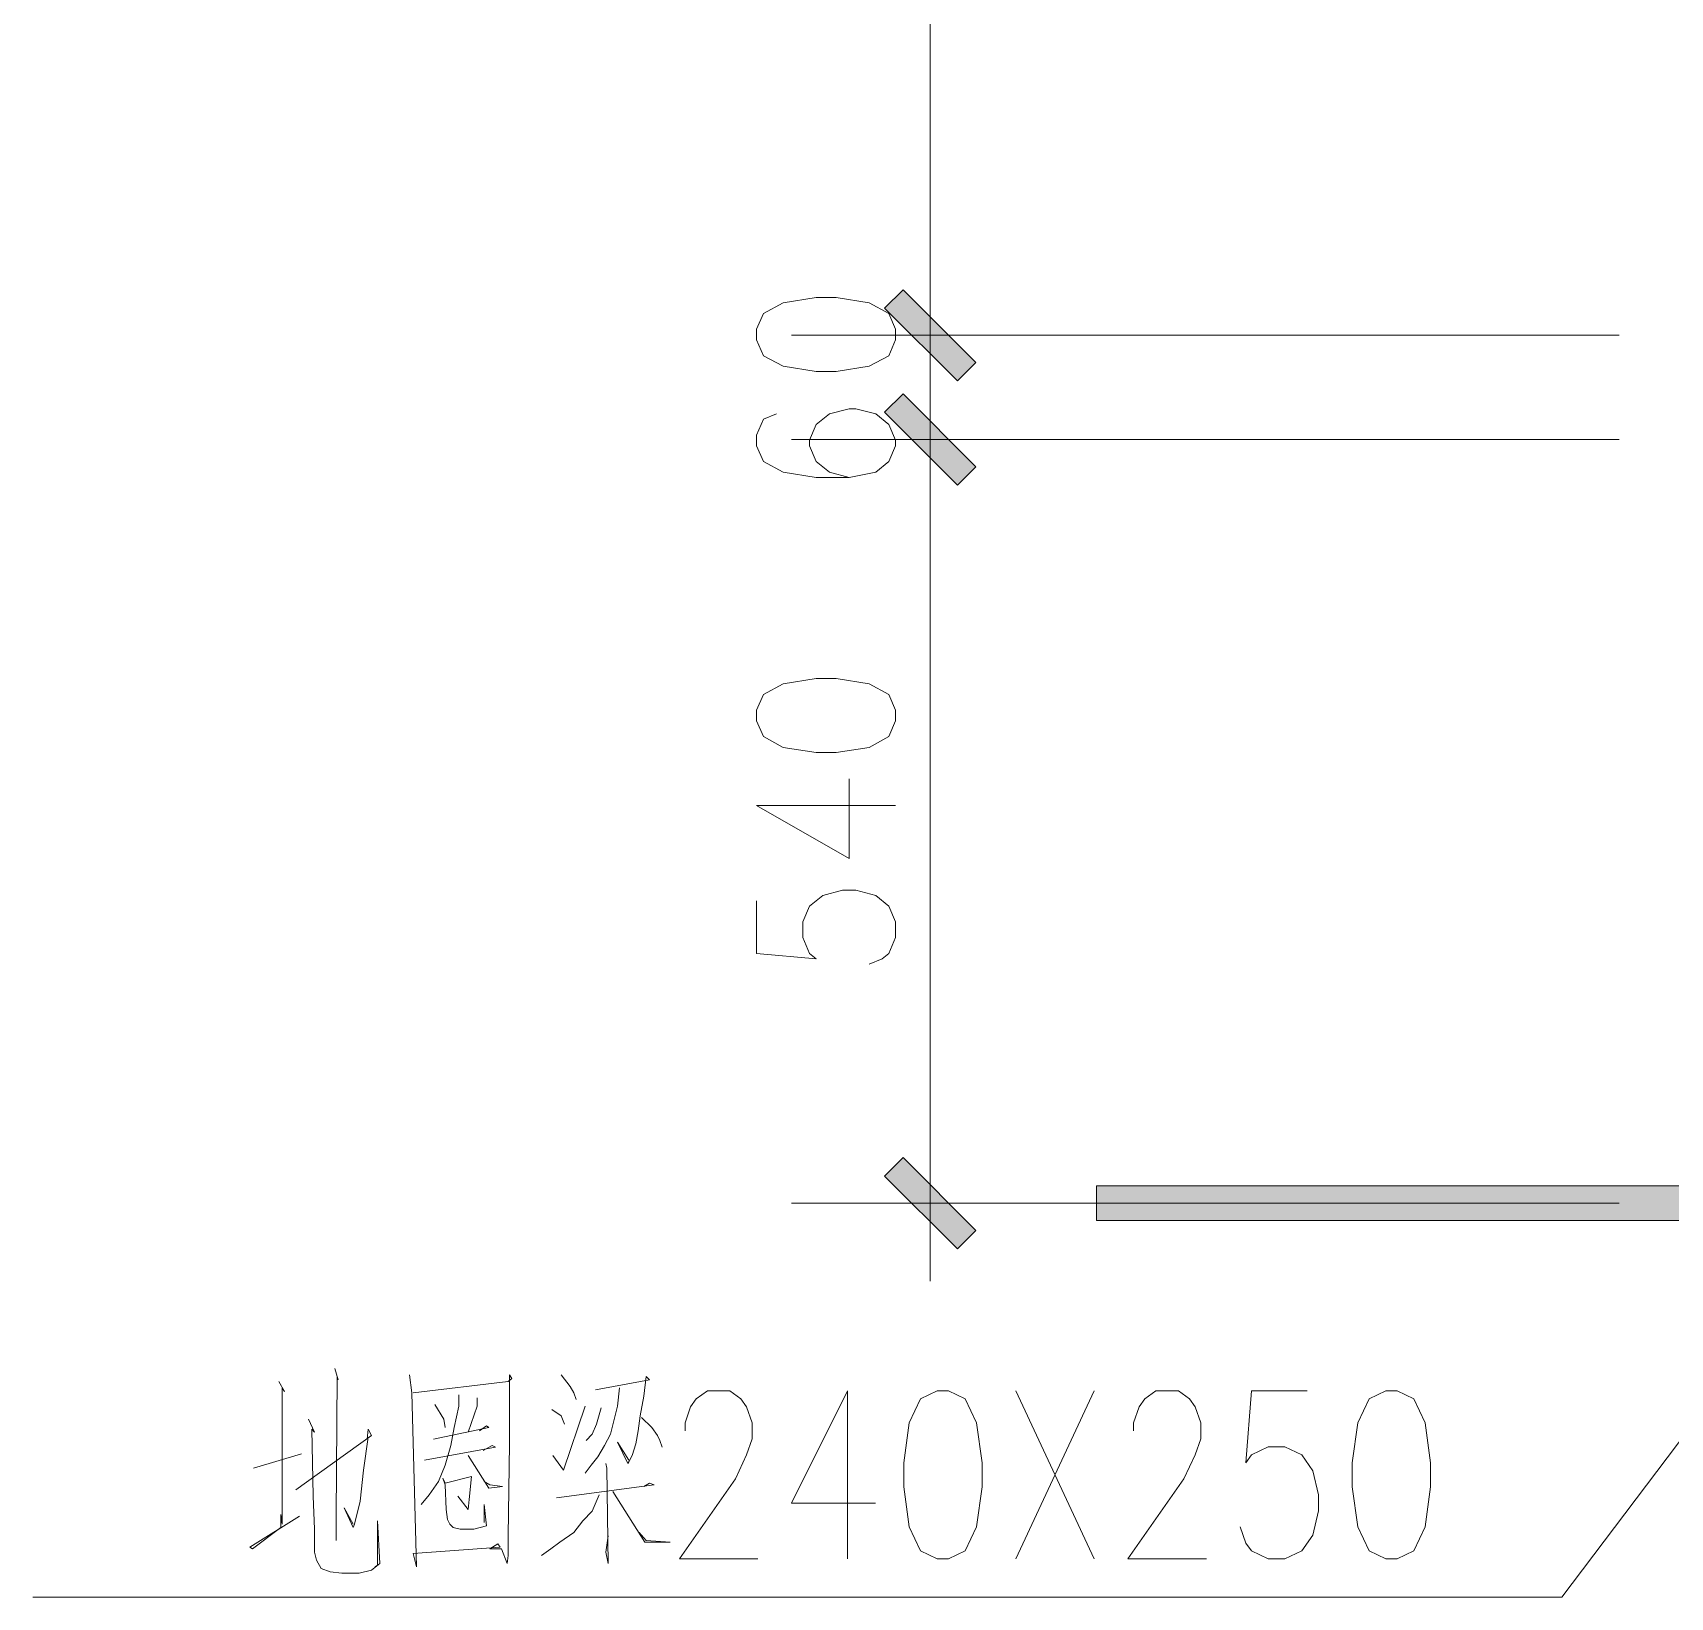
# Model space of a CAD drawing. Header units: millimetres. Extents: x 0 to 414, y 0 to 292.
# Drawn here: x 273.06 to 298.86, y 170.34 to 194.99 of the extents above; entities that cross this region are included whole.
import ezdxf

# ---------------------------------------------------------------- set-up
doc = ezdxf.new("R2010")
doc.units = ezdxf.units.MM

msp = doc.modelspace()

# ---------------------------------------------------------------- hatches: boundary and pattern name
h = msp.add_hatch(color=0)
h.dxf.hatch_style = 2
h.paths.add_polyline_path([(286.48025, 190.651694), (286.773056, 190.9445), (287.919583, 189.794444), (287.630306, 189.505167)])
h = msp.add_hatch(color=0)
h.dxf.hatch_style = 2
h.paths.add_polyline_path([(286.48025, 190.651694), (286.773056, 190.9445), (287.919583, 189.794444), (287.630306, 189.505167)])
h = msp.add_hatch(color=0)
h.dxf.hatch_style = 2
h.paths.add_polyline_path([(287.919583, 188.154028), (287.630306, 187.861222), (286.48025, 189.011278), (286.773056, 189.300556)])
h = msp.add_hatch(color=0)
h.dxf.hatch_style = 2
h.paths.add_polyline_path([(287.919583, 188.154028), (287.630306, 187.861222), (286.48025, 189.011278), (286.773056, 189.300556)])
h = msp.add_hatch(color=0)
h.dxf.hatch_style = 2
h.paths.add_polyline_path([(286.48025, 176.9745), (286.773056, 177.267306), (287.919583, 176.11725), (287.630306, 175.827972)])
h = msp.add_hatch(color=0)
h.dxf.hatch_style = 2
h.paths.add_polyline_path([(289.824583, 176.272472), (289.824583, 176.819278), (301.801389, 176.819278), (301.801389, 176.272472)])

# ---------------------------------------------------------------- linework, layer by layer
at = {"color": 0, "lineweight": 0}
for points in [[(287.199917, 190.231889), (287.199917, 231.245833)], [(287.199917, 191.456028), (287.199917, 188.993639)], [(287.199917, 191.456028), (287.199917, 188.993639)], [(298.058417, 190.224833), (285.012694, 190.224833)], [(298.058417, 190.224833), (285.012694, 190.224833)], [(287.199917, 187.349694), (287.199917, 189.812083)], [(287.199917, 187.349694), (287.199917, 189.812083)], [(284.779861, 188.986583), (284.571722, 188.901917), (284.465889, 188.651444), (284.465889, 188.485639), (284.571722, 188.235167), (284.882167, 188.069361), (285.404278, 187.984694), (285.926389, 187.984694), (286.342667, 188.069361), (286.550806, 188.235167), (286.653111, 188.485639), (286.653111, 188.570306), (286.550806, 188.820778), (286.342667, 188.986583), (286.028694, 189.067722), (285.926389, 189.067722), (285.612417, 188.986583), (285.404278, 188.820778), (285.298444, 188.570306), (285.298444, 188.485639), (285.404278, 188.235167), (285.612417, 188.069361), (285.926389, 187.984694)], [(298.058417, 188.580889), (285.012694, 188.580889)], [(298.058417, 188.580889), (285.012694, 188.580889)], [(287.199917, 176.554694), (287.199917, 188.573833)], [(284.465889, 182.812972), (285.926389, 181.980417), (285.926389, 183.232778)], [(284.465889, 182.812972), (286.653111, 182.812972)], [(284.465889, 181.313667), (284.465889, 180.481111), (285.404278, 180.396444), (285.298444, 180.481111), (285.196139, 180.731583), (285.196139, 180.982056), (285.298444, 181.229), (285.506583, 181.398333), (285.820556, 181.479472), (286.028694, 181.479472), (286.342667, 181.398333), (286.550806, 181.229), (286.653111, 180.982056), (286.653111, 180.731583), (286.550806, 180.481111), (286.444972, 180.396444), (286.236833, 180.311778)], [(304.316694, 179.810833), (297.155306, 170.335222)], [(287.199917, 177.778833), (287.199917, 175.316444)], [(298.058417, 176.547639), (285.012694, 176.547639)], [(276.934083, 173.736), (277.022278, 173.580778), (276.987, 173.633694), (276.987, 171.485278), (276.969361, 171.6405), (276.969361, 171.435889), (276.517806, 171.10075), (276.479, 171.125444), (277.258639, 171.615806)], [(277.819556, 173.940611), (277.872472, 173.760694), (277.854833, 173.813611), (277.837194, 171.615806), (277.837194, 171.22775), (277.837194, 171.538194)], [(278.994306, 173.838306), (279.033111, 173.556083), (279.103667, 170.815), (279.05075, 171.023139), (280.423056, 171.125444), (280.387778, 171.178361), (280.260778, 171.10075), (280.444222, 171.10075), (280.532417, 170.867917), (280.550056, 170.994917), (280.550056, 171.305361), (280.571222, 172.75175), (280.571222, 173.838306), (280.6065, 173.785389), (280.550056, 173.736), (279.05075, 173.556083)], [(281.382611, 173.838306), (281.52725, 173.658389), (281.583694, 173.556083), (281.618972, 173.45025)], [(281.925889, 173.605472), (282.776083, 173.760694), (282.723167, 173.813611), (282.687889, 173.503167), (282.631444, 173.192722), (282.596167, 172.959889), (282.560889, 172.75175), (282.504444, 172.571833), (282.451528, 172.469528), (282.433889, 172.444833), (282.271611, 172.779972), (282.451528, 172.494222)], [(279.773944, 173.527861), (279.773944, 173.347944), (279.699861, 173.012806), (279.646944, 172.727056), (279.555222, 172.416611), (279.449389, 172.159083), (279.30475, 171.950944), (279.17775, 171.795722)], [(280.063222, 173.478472), (280.063222, 173.347944), (279.918583, 172.935194)], [(282.306889, 173.633694), (282.271611, 173.347944), (282.215167, 173.115111), (282.16225, 172.906972), (282.070528, 172.727056), (281.961167, 172.547139), (281.855333, 172.416611), (281.763611, 172.289611)], [(283.337, 172.956361), (283.337, 173.083361), (283.425194, 173.337361), (283.513389, 173.464361), (283.689778, 173.587833), (284.042556, 173.587833), (284.218944, 173.464361), (284.307139, 173.337361), (284.395333, 173.083361), (284.395333, 172.832889), (284.307139, 172.578889), (284.13075, 172.201417), (283.248806, 170.938472), (284.483528, 170.938472)], [(285.898167, 173.587833), (285.016222, 171.820417), (286.339139, 171.820417)], [(285.898167, 173.587833), (285.898167, 170.938472)], [(288.551056, 170.938472), (289.785778, 173.587833)], [(288.551056, 173.587833), (289.785778, 170.938472)], [(290.406667, 172.956361), (290.406667, 173.083361), (290.494861, 173.337361), (290.583056, 173.464361), (290.759444, 173.587833), (291.112222, 173.587833), (291.288611, 173.464361), (291.376806, 173.337361), (291.465, 173.083361), (291.465, 172.832889), (291.376806, 172.578889), (291.200417, 172.201417), (290.318472, 170.938472), (291.553194, 170.938472)], [(293.144222, 173.587833), (292.262278, 173.587833), (292.174083, 172.451889), (292.262278, 172.578889), (292.526861, 172.705889), (292.791444, 172.705889), (293.056028, 172.578889), (293.232417, 172.328417), (293.320611, 171.947417), (293.320611, 171.696944), (293.232417, 171.315944), (293.056028, 171.065472), (292.791444, 170.938472), (292.526861, 170.938472), (292.262278, 171.065472), (292.174083, 171.188944), (292.085889, 171.442944)], [(279.392944, 173.372639), (279.537583, 173.139806), (279.555222, 173.012806)], [(281.237972, 173.295028), (281.382611, 173.192722), (281.439056, 173.062194)], [(281.255611, 172.571833), (281.421417, 172.339), (281.763611, 173.347944)], [(282.017611, 173.32325), (281.943528, 173.062194), (281.872972, 172.906972), (281.78125, 172.804667)], [(277.205722, 172.028556), (278.398111, 172.882278), (278.345194, 172.984583), (278.327556, 172.829361), (278.345194, 172.857583), (278.271111, 172.339), (278.218194, 171.848639), (278.126472, 171.485278), (278.108833, 171.435889), (277.964194, 171.746333), (278.108833, 171.485278)], [(277.403278, 173.139806), (277.495, 172.935194), (277.456194, 172.984583), (277.477361, 171.92625), (277.495, 171.407667), (277.495, 171.047833), (277.530278, 170.917306), (277.600833, 170.790306), (277.745472, 170.737389), (277.928917, 170.712694), (278.200556, 170.712694), (278.398111, 170.762083), (278.525111, 170.867917), (278.489833, 171.538194), (278.489833, 170.839694), (278.451028, 170.815)], [(279.375306, 172.829361), (280.243139, 173.012806), (280.207861, 173.0375), (280.0985, 172.959889)], [(282.649083, 173.168028), (282.811361, 173.012806), (282.903083, 172.882278), (282.938361, 172.804667), (282.977167, 172.702361)], [(279.230667, 172.494222), (280.3525, 172.702361), (280.299583, 172.727056), (280.154944, 172.649444)], [(276.535444, 172.367222), (277.293917, 172.596528)], [(279.918583, 172.571833), (280.243139, 172.056778), (280.461861, 172.081472), (280.260778, 172.106167), (280.172583, 172.159083)], [(282.088167, 172.444833), (282.105806, 172.367222), (282.126972, 170.867917), (282.088167, 171.047833), (282.126972, 171.305361)], [(279.756306, 171.92625), (279.918583, 171.718111), (279.936222, 171.873333), (279.9715, 172.236694), (279.555222, 172.134389), (279.519944, 172.212), (279.555222, 172.106167), (279.572861, 171.718111), (279.594028, 171.562889), (279.629306, 171.485278), (279.682222, 171.435889), (279.791583, 171.407667), (280.010306, 171.407667), (280.207861, 171.460583), (280.172583, 171.795722), (280.172583, 171.5135)], [(281.982333, 171.950944), (281.872972, 171.693417), (281.728333, 171.538194), (281.583694, 171.358278), (281.364972, 171.203056), (281.220333, 171.10075), (281.075694, 170.994917)], [(281.312056, 171.901556), (282.850167, 172.106167), (282.776083, 172.134389), (282.687889, 172.081472)], [(282.197528, 172.003861), (282.705528, 171.203056), (283.104167, 171.203056), (282.723167, 171.22775), (282.613806, 171.358278)], [(297.155306, 170.335222), (273.057056, 170.335222)]]:
    msp.add_lwpolyline(points, dxfattribs=at)
for points in [[(284.465889, 190.154278), (284.571722, 189.903806), (284.882167, 189.738), (285.404278, 189.653333), (285.71825, 189.653333), (286.236833, 189.738), (286.550806, 189.903806), (286.653111, 190.154278), (286.653111, 190.320083), (286.550806, 190.570556), (286.236833, 190.736361), (285.71825, 190.821028), (285.404278, 190.821028), (284.882167, 190.736361), (284.571722, 190.570556), (284.465889, 190.320083)], [(286.48025, 190.651694), (286.773056, 190.9445), (287.919583, 189.794444), (287.630306, 189.505167)], [(286.48025, 190.651694), (286.773056, 190.9445), (287.919583, 189.794444), (287.630306, 189.505167)], [(287.919583, 188.154028), (287.630306, 187.861222), (286.48025, 189.011278), (286.773056, 189.300556)], [(287.919583, 188.154028), (287.630306, 187.861222), (286.48025, 189.011278), (286.773056, 189.300556)], [(284.465889, 184.15), (284.571722, 183.899528), (284.882167, 183.730194), (285.404278, 183.649056), (285.71825, 183.649056), (286.236833, 183.730194), (286.550806, 183.899528), (286.653111, 184.15), (286.653111, 184.315806), (286.550806, 184.566278), (286.236833, 184.732083), (285.71825, 184.81675), (285.404278, 184.81675), (284.882167, 184.732083), (284.571722, 184.566278), (284.465889, 184.315806)], [(286.48025, 176.9745), (286.773056, 177.267306), (287.919583, 176.11725), (287.630306, 175.827972)], [(289.824583, 176.272472), (289.824583, 176.819278), (301.801389, 176.819278), (301.801389, 176.272472)], [(287.312806, 173.587833), (287.048222, 173.464361), (286.871833, 173.083361), (286.783639, 172.451889), (286.783639, 172.074417), (286.871833, 171.442944), (287.048222, 171.065472), (287.312806, 170.938472), (287.489194, 170.938472), (287.753778, 171.065472), (287.930167, 171.442944), (288.018361, 172.074417), (288.018361, 172.451889), (287.930167, 173.083361), (287.753778, 173.464361), (287.489194, 173.587833)], [(294.382472, 173.587833), (294.117889, 173.464361), (293.9415, 173.083361), (293.853306, 172.451889), (293.853306, 172.074417), (293.9415, 171.442944), (294.117889, 171.065472), (294.382472, 170.938472), (294.558861, 170.938472), (294.823444, 171.065472), (294.999833, 171.442944), (295.088028, 172.074417), (295.088028, 172.451889), (294.999833, 173.083361), (294.823444, 173.464361), (294.558861, 173.587833)]]:
    msp.add_lwpolyline(points, close=True, dxfattribs=at)

doc.saveas('drawing.dxf')
